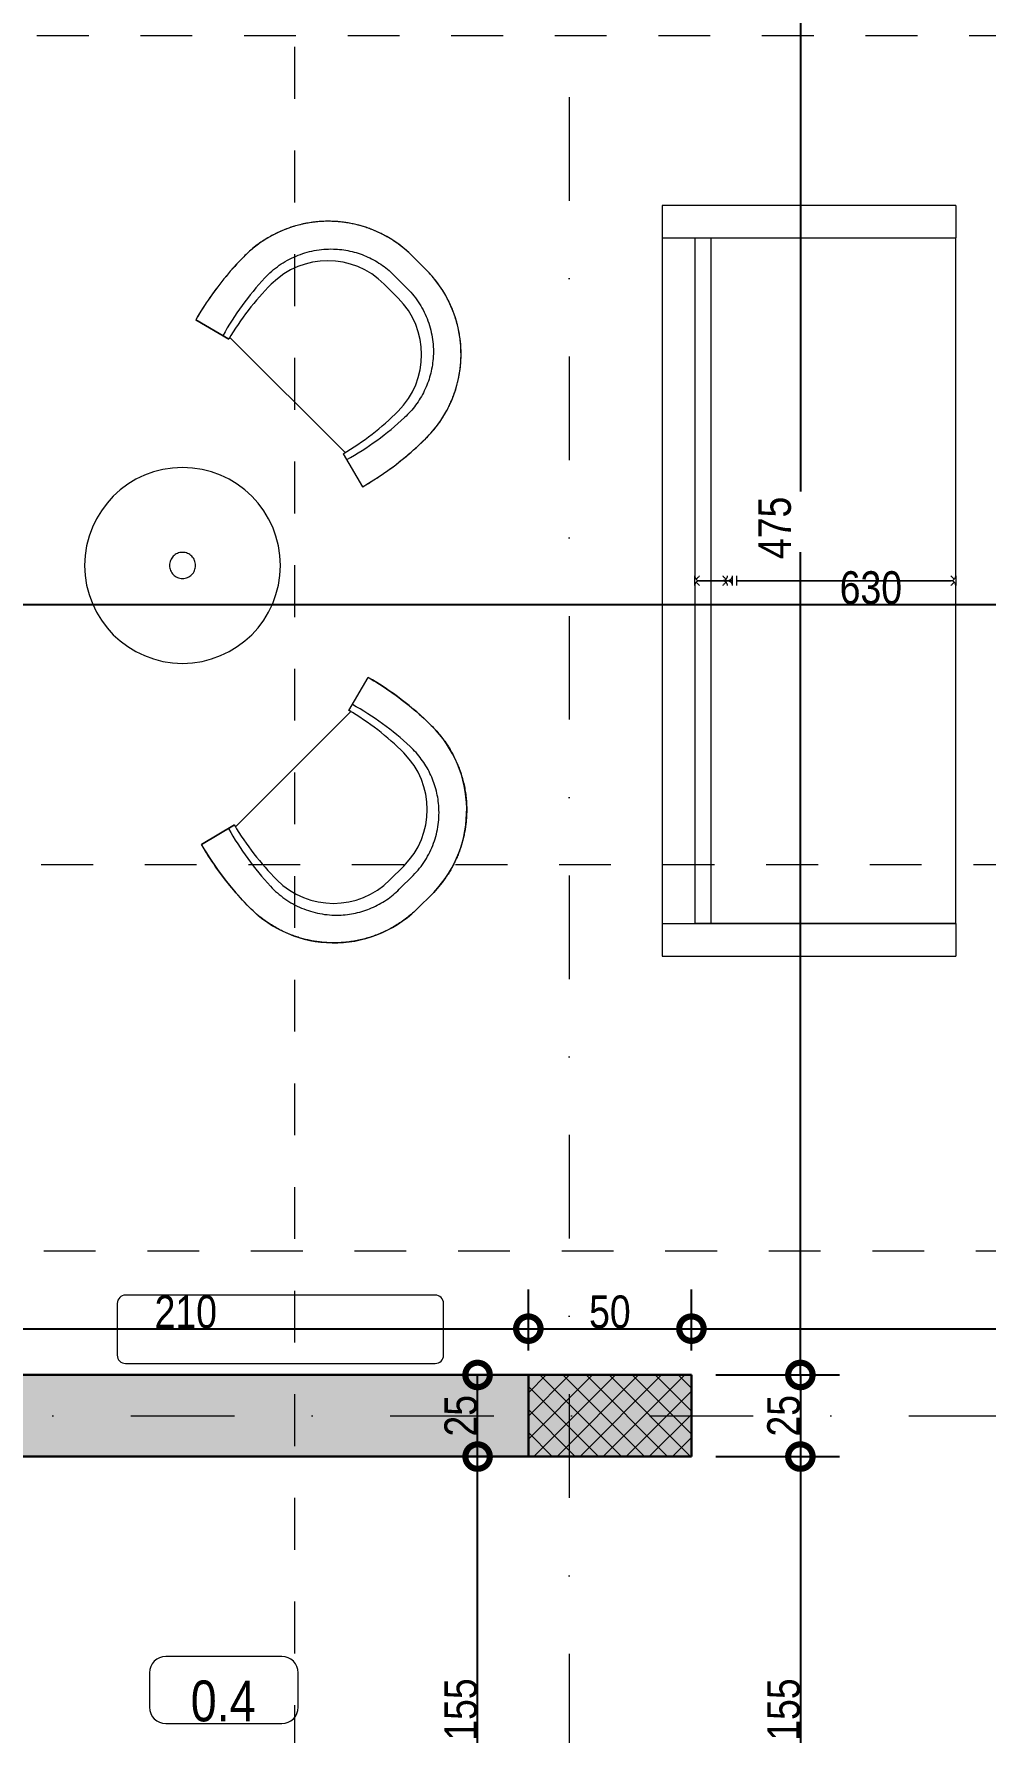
# Model space of a CAD drawing. Header units: centimetres. Extents: x 0 to 25250, y 0 to 2250.
# Drawn here: x 962 to 1254, y 840 to 1360 of the extents above; entities that cross this region are included whole.
import ezdxf

# ---------------------------------------------------------------- set-up
doc = ezdxf.new("R2010")
doc.units = ezdxf.units.CM
doc.linetypes.add('17-View-1$0$Dash', pattern=[31.75, 15.875, -15.875])
doc.linetypes.add('17-View-1$0$Dash dot', pattern=[79.375, 31.75, -23.8125, 0, -23.8125])
for name, color, linetype, lineweight in [('A-ANNO-DIMS', 7, 'Continuous', 9), ('A-AREA-IDEN', 7, 'Continuous', 9), ('A-WALL', 7, 'Continuous', 9), ('A-WALL-PATT', 7, 'Continuous', 9), ('G-ANNO-SYMB', 7, 'Continuous', 9), ('I-FURN', 7, 'Continuous', 9), ('M-EQPM', 7, 'Continuous', 9), ('S-COLS', 7, 'Continuous', 9), ('S-GRID', 7, 'Continuous', 9)]:
    doc.layers.add(name, color=color, linetype=linetype, lineweight=lineweight)
doc.styles.add('17-View-1$0$Arial Narrow', font='ARIALN.TTF', dxfattribs={"height": 12.5})
doc.styles.add('17-View-1$0$Arial Narrow_3', font='ARIALN.TTF', dxfattribs={"height": 10})
doc.dimstyles.new('17-View-1$0$TEC_DIM', dxfattribs={"dimscale": 30.48, "dimtxt": 10.23431, "dimasz": 0.492126, "dimexe": 0.393701, "dimexo": 0.246063, "dimgap": 0, "dimtad": 1, "dimdec": 0, "dimzin": 0, "dimdsep": 46, "dimtxsty": '17-View-1$0$Arial Narrow_3', "dimblk1": '17-View-1$0$_DotSmall', "dimblk2": '17-View-1$0$_DotSmall', "dimsah": 1, "dimcen": 0.09, "dimazin": 0, "dimtfac": 1, "dimtdec": 4, "dimtix": 1, "dimtmove": 0, "dimatfit": 3, "dimfxl": 1, "dimtvp": 1, "dimtolj": 1, "dimtzin": 0, "dimarcsym": 2})
doc.dimstyles.new('17-View-1$0$TEC_DIM_2', dxfattribs={"dimscale": 30.48, "dimtxt": 10.23431, "dimasz": 0.492126, "dimexe": 0.393701, "dimexo": 0.246063, "dimgap": 0, "dimtad": 1, "dimdec": 0, "dimzin": 0, "dimdsep": 46, "dimtxsty": '17-View-1$0$Arial Narrow_3', "dimblk1": '17-View-1$0$_DotSmall', "dimblk2": '17-View-1$0$_DotSmall', "dimsah": 1, "dimcen": 0.09, "dimazin": 0, "dimtfac": 1, "dimtdec": 4, "dimtix": 1, "dimtmove": 2, "dimatfit": 3, "dimfxl": 1, "dimtvp": 1, "dimtolj": 1, "dimtzin": 0, "dimarcsym": 2})
doc.dimstyles.new('17-View-1$0$TEC_DIM_3', dxfattribs={"dimscale": 30.48, "dimtxt": 10.23431, "dimasz": 0.492126, "dimexe": 0.393701, "dimexo": 0.246063, "dimgap": 0, "dimtad": 1, "dimdec": 0, "dimzin": 0, "dimdsep": 46, "dimtxsty": '17-View-1$0$Arial Narrow_3', "dimblk1": '17-View-1$0$_DotSmall', "dimblk2": '17-View-1$0$_DotSmall', "dimsah": 1, "dimcen": 0.09, "dimazin": 0, "dimtfac": 1, "dimtdec": 4, "dimtix": 1, "dimtmove": 0, "dimatfit": 3, "dimfxl": 1, "dimtvp": 1, "dimtolj": 1, "dimtzin": 0, "dimarcsym": 2})

# ---------------------------------------------------------------- blocks, each defined once
blk = doc.blocks.new('Furniture_Crescent_Armchair - 870x580x380mm-1673152-НИВО 0')
at = {"layer": 'I-FURN'}
for p, q in [((10.77, 12.19), (3.19, 12.19)), ((10.77, 12.19), (3.19, 12.19)), ((3.98, 4.04), (9.98, 4.04)), ((3.98, 0), (9.98, 0)), ((-29.19, -48.57), (-17.83, -45.63)), ((-17.83, -45.63), (-29.19, -48.57)), ((-17.99, -45), (31.95, -45)), ((-17.99, -45), (31.95, -45)), ((31.79, -45.63), (43.16, -48.57)), ((31.79, -45.63), (43.16, -48.57))]:
    blk.add_line(p, q, dxfattribs=at)
for centre, radius, start, end in [((3.98, -24.5), 24.5, 90, 180), ((9.98, -24.5), 24.5, 0, 90), ((63.81, -24.5), 84.33, 180, 194.5088), ((-49.85, -24.5), 84.33, 345.4912, 0), ((63.81, -24.5), 84.33, 194.0697, 194.5088), ((-49.85, -24.5), 84.33, 345.4912, 345.9303)]:
    blk.add_arc(centre, radius, start, end, dxfattribs=at)
for centre, major_axis, ratio, start_param, end_param in [((4.1, -24.12), (36.52, 0), 0.994522, 1.595679, 3.152055), ((9.86, -24.12), (36.52, 0), 0.994523, 6.272723, 7.829099), ((64.84, -23.79), (97.28, 0), 0.994518, 3.148882, 3.400529), ((68.87, -21.22), (92.21, 0), 0.994522, 3.177364, 3.416955), ((-54.9, -21.22), (92.21, 0), 0.994522, 6.007823, 6.247413), ((-50.88, -23.79), (97.28, 0), 0.994522, 6.02425, 6.275896)]:
    blk.add_ellipse(centre, major_axis=major_axis, ratio=ratio, start_param=start_param, end_param=end_param, dxfattribs=at)
for points, knots in [([(3.19, 12.19), (2.13, 12.16), (0.02, 12.02), (-2.57, 11.62), (-4.62, 11.16), (-6.15, 10.75), (-7.66, 10.28), (-9.14, 9.74), (-10.59, 9.14), (-12.03, 8.48), (-13.43, 7.75), (-14.8, 6.97), (-16.13, 6.13), (-17.43, 5.23), (-18.69, 4.28), (-20, 3.19), (-21.35, 1.95), (-22.73, 0.54), (-24.04, -0.93), (-25.25, -2.47), (-26.38, -4.09), (-27.43, -5.76), (-28.38, -7.47), (-29.24, -9.24), (-30, -11.06), (-30.65, -12.9), (-31.21, -14.79), (-31.82, -17.34), (-32.32, -20.56), (-32.43, -23.18), (-32.42, -24.5)], [0, 0, 0, 0, 0.055556, 0.111111, 0.138889, 0.166667, 0.194444, 0.222222, 0.25, 0.277778, 0.305556, 0.333333, 0.361111, 0.388889, 0.416667, 0.444444, 0.479167, 0.513889, 0.548611, 0.583333, 0.618056, 0.652778, 0.6875, 0.722222, 0.756944, 0.791667, 0.826389, 0.861111, 0.930556, 1, 1, 1, 1]), ([(46.38, -24.5), (46.39, -23.44), (46.32, -21.34), (46.01, -18.76), (45.63, -16.7), (45.27, -15.17), (44.85, -13.65), (44.36, -12.16), (43.81, -10.69), (43.19, -9.24), (42.51, -7.82), (41.78, -6.44), (40.98, -5.09), (40.12, -3.76), (39.21, -2.48), (38.16, -1.14), (36.96, 0.25), (35.6, 1.68), (34.16, 3.02), (32.65, 4.28), (31.07, 5.47), (29.43, 6.57), (27.75, 7.57), (25.99, 8.48), (24.19, 9.31), (22.37, 10.02), (20.49, 10.65), (17.94, 11.34), (14.73, 11.95), (12.1, 12.15), (10.77, 12.19)], [0, 0, 0, 0, 0.055556, 0.111111, 0.138889, 0.166667, 0.194444, 0.222222, 0.25, 0.277778, 0.305556, 0.333333, 0.361111, 0.388889, 0.416667, 0.444444, 0.479167, 0.513889, 0.548611, 0.583333, 0.618056, 0.652778, 0.6875, 0.722222, 0.756944, 0.791667, 0.826389, 0.861111, 0.930556, 1, 1, 1, 1]), ([(-23.29, -24.5), (-23.32, -23.52), (-23.29, -21.57), (-22.81, -17.69), (-21.45, -12.97), (-18.66, -7.77), (-15, -3.46), (-10.74, -0.12), (-6.14, 2.25), (-2, 3.47), (1.4, 3.96), (3.12, 4.04), (3.98, 4.04)], [0, 0, 0, 0, 0.066667, 0.133333, 0.266667, 0.4, 0.533333, 0.65, 0.766667, 0.883333, 0.941667, 1, 1, 1, 1]), ([(9.98, 4.04), (10.97, 4.04), (12.92, 3.93), (16.81, 3.29), (21.48, 1.71), (26.55, -1.35), (30.66, -5.25), (33.76, -9.67), (35.89, -14.37), (36.91, -18.53), (37.26, -21.94), (37.28, -23.64), (37.25, -24.5)], [0, 0, 0, 0, 0.066667, 0.133333, 0.266667, 0.4, 0.533333, 0.65, 0.766667, 0.883333, 0.941667, 1, 1, 1, 1])]:
    blk.add_open_spline(points, degree=3, knots=knots, dxfattribs=at)
for points in [[(-32.43, -24.5), (-32.41, -27.21), (-32.15, -32.61), (-31.06, -40.67), (-29.89, -45.95), (-29.19, -48.57)], [(43.16, -48.57), (43.85, -45.95), (45.02, -40.67), (46.11, -32.61), (46.38, -27.21), (46.4, -24.5)]]:
    blk.add_open_spline(points, degree=3, dxfattribs=at)
blk = doc.blocks.new('Furniture_Crescent_Armchair - 870x580x380mm-1824840-НИВО 0')
at = {"layer": 'I-FURN'}
for p, q in [((-29.19, 48.57), (-17.83, 45.63)), ((-17.83, 45.63), (-29.19, 48.57)), ((31.79, 45.63), (43.16, 48.57)), ((31.79, 45.63), (43.16, 48.57)), ((-17.99, 45), (31.95, 45)), ((-17.99, 45), (31.95, 45)), ((3.98, 0), (9.98, 0)), ((3.98, -4.04), (9.98, -4.04)), ((10.77, -12.19), (3.19, -12.19)), ((10.77, -12.19), (3.19, -12.19))]:
    blk.add_line(p, q, dxfattribs=at)
for centre, radius, start, end in [((63.81, 24.5), 84.33, 165.4912, 180), ((63.81, 24.5), 84.33, 165.4912, 165.9303), ((-49.85, 24.5), 84.33, 14.0697, 14.5088), ((-49.85, 24.5), 84.33, 360, 14.5088), ((3.98, 24.5), 24.5, 180, 270), ((9.98, 24.5), 24.5, 270, 360)]:
    blk.add_arc(centre, radius, start, end, dxfattribs=at)
for centre, major_axis, ratio, start_param, end_param in [((64.84, 23.79), (97.28, 0), 0.994518, 2.882656, 3.134304), ((-50.88, 23.79), (97.28, 0), 0.994522, 0.007289, 0.258935), ((68.87, 21.22), (92.21, 0), 0.994522, 2.86623, 3.105821), ((-54.9, 21.22), (92.21, 0), 0.994522, 0.035772, 0.275363), ((4.1, 24.12), (36.52, 0), 0.994522, 3.13113, 4.687507), ((9.86, 24.12), (36.52, 0), 0.994523, 4.737272, 6.293648)]:
    blk.add_ellipse(centre, major_axis=major_axis, ratio=ratio, start_param=start_param, end_param=end_param, dxfattribs=at)
for points in [[(-32.43, 24.5), (-32.41, 27.21), (-32.15, 32.61), (-31.06, 40.67), (-29.89, 45.95), (-29.19, 48.57)], [(43.16, 48.57), (43.85, 45.95), (45.02, 40.67), (46.11, 32.61), (46.38, 27.21), (46.4, 24.5)]]:
    blk.add_open_spline(points, degree=3, dxfattribs=at)
for points, knots in [([(3.19, -12.19), (1.86, -12.15), (-0.77, -11.95), (-3.98, -11.34), (-6.53, -10.65), (-8.41, -10.02), (-10.23, -9.31), (-12.03, -8.48), (-13.78, -7.57), (-15.47, -6.57), (-17.11, -5.47), (-18.69, -4.28), (-20.2, -3.02), (-21.63, -1.68), (-23, -0.25), (-24.2, 1.14), (-25.24, 2.48), (-26.16, 3.76), (-27.02, 5.09), (-27.81, 6.44), (-28.55, 7.82), (-29.23, 9.24), (-29.85, 10.69), (-30.4, 12.16), (-30.88, 13.65), (-31.31, 15.17), (-31.66, 16.7), (-32.05, 18.76), (-32.36, 21.34), (-32.43, 23.44), (-32.42, 24.5)], [-1, -1, -1, -1, -0.930556, -0.861111, -0.826389, -0.791667, -0.756944, -0.722222, -0.6875, -0.652778, -0.618056, -0.583333, -0.548611, -0.513889, -0.479167, -0.444444, -0.416667, -0.388889, -0.361111, -0.333333, -0.305556, -0.277778, -0.25, -0.222222, -0.194444, -0.166667, -0.138889, -0.111111, -0.055556, 0, 0, 0, 0]), ([(-23.29, 24.5), (-23.32, 23.52), (-23.29, 21.57), (-22.81, 17.69), (-21.45, 12.97), (-18.66, 7.77), (-15, 3.46), (-10.74, 0.12), (-6.14, -2.25), (-2, -3.47), (1.4, -3.96), (3.12, -4.04), (3.98, -4.04)], [0, 0, 0, 0, 0.066667, 0.133333, 0.266667, 0.4, 0.533333, 0.65, 0.766667, 0.883333, 0.941667, 1, 1, 1, 1]), ([(9.98, -4.04), (10.97, -4.04), (12.92, -3.93), (16.81, -3.29), (21.48, -1.71), (26.55, 1.35), (30.66, 5.25), (33.76, 9.67), (35.89, 14.37), (36.91, 18.53), (37.26, 21.94), (37.28, 23.64), (37.25, 24.5)], [0, 0, 0, 0, 0.066667, 0.133333, 0.266667, 0.4, 0.533333, 0.65, 0.766667, 0.883333, 0.941667, 1, 1, 1, 1]), ([(46.38, 24.5), (46.39, 23.18), (46.28, 20.56), (45.78, 17.34), (45.18, 14.79), (44.62, 12.9), (43.96, 11.06), (43.2, 9.24), (42.34, 7.47), (41.39, 5.76), (40.35, 4.09), (39.21, 2.47), (38, 0.93), (36.7, -0.54), (35.31, -1.95), (33.96, -3.19), (32.65, -4.28), (31.39, -5.23), (30.09, -6.13), (28.76, -6.97), (27.4, -7.75), (25.99, -8.48), (24.56, -9.14), (23.1, -9.74), (21.62, -10.28), (20.11, -10.75), (18.58, -11.16), (16.53, -11.62), (13.94, -12.02), (11.84, -12.16), (10.77, -12.19)], [-1, -1, -1, -1, -0.930556, -0.861111, -0.826389, -0.791667, -0.756944, -0.722222, -0.6875, -0.652778, -0.618056, -0.583333, -0.548611, -0.513889, -0.479167, -0.444444, -0.416667, -0.388889, -0.361111, -0.333333, -0.305556, -0.277778, -0.25, -0.222222, -0.194444, -0.166667, -0.138889, -0.111111, -0.055556, 0, 0, 0, 0])]:
    blk.add_open_spline(points, degree=3, knots=knots, dxfattribs=at)
blk = doc.blocks.new('Furniture_Table_Cafe - Furniture_Table_Cafe-1825741-НИВО 0')
at = {"layer": 'I-FURN'}
for start, end in [(360, 180), (0, 180), (180, 360), (180, 360)]:
    blk.add_arc((0, 0), 30, start, end, dxfattribs=at)
at = {"layer": 'I-FURN', "linetype": '17-View-1$0$Dash'}
for start, end in [(0, 180), (180, 0)]:
    blk.add_arc((0, 0), 4, start, end, dxfattribs=at)
blk = doc.blocks.new('Sofa-08 - 1400 x 801-2251257-НИВО 0')
at = {"layer": 'I-FURN'}
for p, q in [((115, 45), (-115, 45)), ((-115, 45), (-115, -45)), ((-105, 45), (-105, -45)), ((105, 45), (105, -45)), ((115, -45), (115, 45)), ((-1.5, 35), (-105, 35)), ((-105, 33.5), (-105, 35)), ((-105, 26.44), (-105, 33.5)), ((-1.5, 35), (1.5, 35)), ((0, 26.44), (0, 33.5)), ((0, 33.5), (0, 26.44)), ((0, 26.44), (0, 33.5)), ((105, 35), (1.5, 35)), ((105, 35), (105, 33.5)), ((105, 33.5), (105, 26.44)), ((-105, 30), (-1.5, 30)), ((-105, 24.94), (-105, 26.44)), ((-1.5, 30), (1.5, 30)), ((0, 24.94), (0, 26.44)), ((0, 26.44), (0, 24.94)), ((0, 24.94), (0, 26.44)), ((1.5, 30), (105, 30)), ((105, 26.44), (105, 24.94)), ((-105, 24.59), (-105, 24.94)), ((-105, -45), (-105, 24.59)), ((1.5, 23.56), (-1.5, 23.56)), ((-1.5, 22.06), (1.5, 22.06)), ((0, 23.56), (0, 24.94)), ((0, 24.94), (0, 23.56)), ((0, 23.56), (0, 24.94)), ((0, -43.5), (0, 22.06)), ((0, 22.06), (0, -43.5)), ((0, -43.5), (0, 22.06)), ((105, 24.94), (105, 24.59)), ((105, 24.59), (105, -45)), ((-105, -45), (-115, -45)), ((-105, -45), (-1.5, -45)), ((1.5, -45), (-1.5, -45)), ((1.5, -45), (105, -45)), ((115, -45), (105, -45))]:
    blk.add_line(p, q, dxfattribs=at)
for centre, start, end in [((-1.5, 33.5), 60, 62.6017), ((1.5, 33.5), 117.3983, 120)]:
    blk.add_arc(centre, 1.5, start, end, dxfattribs=at)
for points, knots in [([(-0.44, 34.56), (-0.52, 34.64), (-0.64, 34.74), (-0.81, 34.84), (-0.99, 34.92), (-1.22, 34.98), (-1.41, 35), (-1.5, 35)], [0, 0, 0, 0, 0.25, 0.375, 0.5, 0.75, 1, 1, 1, 1]), ([(-1.5, 33.5), (-1.41, 33.59), (-1.22, 33.78), (-0.99, 34.01), (-0.81, 34.19), (-0.64, 34.36), (-0.52, 34.48), (-0.44, 34.56)], [0, 0, 0, 0, 0.25, 0.5, 0.625, 0.75, 1, 1, 1, 1]), ([(1.5, 35), (1.41, 35), (1.22, 34.98), (0.99, 34.92), (0.81, 34.84), (0.64, 34.74), (0.52, 34.64), (0.44, 34.56)], [0, 0, 0, 0, 0.25, 0.5, 0.625, 0.75, 1, 1, 1, 1]), ([(0.44, 34.56), (0.52, 34.48), (0.64, 34.36), (0.81, 34.19), (0.99, 34.01), (1.22, 33.78), (1.41, 33.59), (1.5, 33.5)], [0, 0, 0, 0, 0.25, 0.375, 0.5, 0.75, 1, 1, 1, 1]), ([(0, 24.94), (0, 24.81), (-0.03, 24.63), (-0.11, 24.39), (-0.18, 24.25), (-0.25, 24.14), (-0.33, 24.04), (-0.41, 23.94), (-0.51, 23.86), (-0.61, 23.78), (-0.75, 23.69), (-0.92, 23.61), (-1.04, 23.57), (-1.09, 23.55)], [0, 0, 0, 0, 0.1666667, 0.25, 0.3333333, 0.375, 0.4166667, 0.5, 0.5416667, 0.5833333, 0.6666667, 0.75, 0.8243999, 0.8243999, 0.8243999, 0.8243999]), ([(1.09, 23.56), (1.03, 23.57), (0.92, 23.61), (0.75, 23.69), (0.61, 23.78), (0.51, 23.86), (0.41, 23.94), (0.31, 24.06), (0.22, 24.19), (0.15, 24.3), (0.1, 24.42), (0.03, 24.63), (0, 24.81), (0, 24.94)], [0.177114, 0.177114, 0.177114, 0.177114, 0.25, 0.3333333, 0.4166667, 0.4583333, 0.5, 0.5833333, 0.6666667, 0.7083333, 0.75, 0.8333333, 1, 1, 1, 1]), ([(-0.44, -44.56), (-0.52, -44.48), (-0.64, -44.36), (-0.81, -44.19), (-0.99, -44.01), (-1.22, -43.78), (-1.41, -43.59), (-1.5, -43.5)], [0, 0, 0, 0, 0.25, 0.375, 0.5, 0.75, 1, 1, 1, 1]), ([(-1.5, -45), (-1.41, -45), (-1.22, -44.98), (-0.99, -44.92), (-0.81, -44.84), (-0.64, -44.74), (-0.52, -44.64), (-0.44, -44.56)], [0, 0, 0, 0, 0.25, 0.5, 0.625, 0.75, 1, 1, 1, 1]), ([(1.5, -43.5), (1.41, -43.59), (1.22, -43.78), (0.99, -44.01), (0.81, -44.19), (0.64, -44.36), (0.52, -44.48), (0.44, -44.56)], [0, 0, 0, 0, 0.25, 0.5, 0.625, 0.75, 1, 1, 1, 1]), ([(0.44, -44.56), (0.52, -44.64), (0.64, -44.74), (0.81, -44.84), (0.99, -44.92), (1.22, -44.98), (1.41, -45), (1.5, -45)], [0, 0, 0, 0, 0.25, 0.375, 0.5, 0.75, 1, 1, 1, 1])]:
    blk.add_open_spline(points, degree=3, knots=knots, dxfattribs=at)
for points in [[(0, 33.5), (0, 33.63), (-0.03, 33.89), (-0.19, 34.26), (-0.35, 34.47), (-0.44, 34.56)], [(0.44, 34.56), (0.35, 34.47), (0.19, 34.26), (0.03, 33.89), (0, 33.63), (0, 33.5)], [(-0.46, 25.4), (-0.54, 25.48), (-0.7, 25.64), (-0.96, 25.9), (-1.23, 26.17), (-1.41, 26.35), (-1.5, 26.44)], [(0, 26.44), (0, 26.34), (-0.02, 26.15), (-0.11, 25.87), (-0.26, 25.62), (-0.39, 25.47), (-0.46, 25.4)], [(0.46, 25.4), (0.39, 25.47), (0.26, 25.62), (0.11, 25.87), (0.02, 26.15), (0, 26.34), (0, 26.44)], [(1.5, 26.44), (1.41, 26.35), (1.23, 26.17), (0.96, 25.9), (0.7, 25.64), (0.54, 25.48), (0.46, 25.4)], [(-1.5, 24.94), (-1.41, 24.95), (-1.23, 24.97), (-0.96, 25.06), (-0.7, 25.2), (-0.54, 25.33), (-0.46, 25.4)], [(0.46, 25.4), (0.54, 25.33), (0.7, 25.2), (0.96, 25.06), (1.23, 24.97), (1.41, 24.95), (1.5, 24.94)], [(-0.44, -44.56), (-0.37, -44.49), (-0.24, -44.34), (-0.11, -44.08), (-0.02, -43.8), (0, -43.6), (0, -43.5)], [(-0.35, -44.47), (-0.37, -44.49), (-0.39, -44.51), (-0.41, -44.53)], [(-0.17, -44.19), (-0.18, -44.21), (-0.19, -44.23), (-0.2, -44.25)], [(-0.05, -43.9), (-0.06, -43.92), (-0.07, -43.94), (-0.07, -43.96)], [(0, -43.5), (0, -43.6), (0.02, -43.8), (0.11, -44.08), (0.24, -44.34), (0.37, -44.49), (0.44, -44.56)], [(0.07, -43.96), (0.07, -43.94), (0.06, -43.92), (0.05, -43.9)], [(0.2, -44.25), (0.19, -44.23), (0.18, -44.21), (0.17, -44.19)], [(0.41, -44.53), (0.39, -44.51), (0.37, -44.49), (0.35, -44.47)]]:
    blk.add_open_spline(points, degree=3, dxfattribs=at)
blk = doc.blocks.new('Heat_Pump-Floor_Unit-VRV_IV-Daikin-FXLQ_MVJU - ERROR_LOAD Type Catalog-2382949-НИВО 0')
at = {"layer": 'M-EQPM'}
for p, q in [((47.46625, 10.4775), (-47.46625, 10.4775)), ((-50.00625, 7.9375), (-50.00625, -7.9375)), ((50.00625, -7.9375), (50.00625, 7.9375)), ((-47.46625, -10.4775), (47.46625, -10.4775))]:
    blk.add_line(p, q, dxfattribs=at)
for centre, start, end in [((-47.46625, 7.9375), 90, 180), ((47.46625, 7.9375), 360, 90), ((-47.46625, -7.9375), 180, 270), ((47.46625, -7.9375), 270, 360)]:
    blk.add_arc(centre, 2.54, start, end, dxfattribs=at)
blk = doc.blocks.new('TEC_ROOM_TAG - TEC_ROOM_TAG-32046-НИВО 0')
at = {"layer": 'A-AREA-IDEN'}
for p, q in [((0.372, 0.197), (-0.339, 0.197)), ((-0.439, 0.097), (-0.439, -0.114)), ((0.472, -0.114), (0.472, 0.097)), ((-0.339, -0.214), (0.372, -0.214))]:
    blk.add_line(p, q, dxfattribs=at)
for centre, start, end in [((-0.339, 0.097), 90, 180), ((0.372, 0.097), 360, 90), ((-0.339, -0.114), 180, 270), ((0.372, -0.114), 270, 360)]:
    blk.add_arc(centre, 0.1, start, end, dxfattribs=at)
blk = doc.blocks.new('17-View-1$0$_DotSmall')
at = {"color": 0, "linetype": 'ByBlock', "const_width": 0.5}
blk.add_lwpolyline([(-0.0625, 0, 1), (0.0625, 0, 1)], format="xyb", close=True, dxfattribs=at)
blk = doc.blocks.new('*D2360')
at = {"layer": 'A-ANNO-DIMS', "color": 0, "lineweight": -2, "transparency": 16777216}
for p, q in [((1993.97, 901.4), (1993.97, 279.71)), ((398.97, 406.4), (398.97, 279.71)), ((398.97, 291.71), (1993.97, 291.71))]:
    blk.add_line(p, q, dxfattribs=at)
at = {"layer": 'A-ANNO-DIMS', "color": 0, "lineweight": -2, "transparency": 16777216, "xscale": 15, "yscale": 15, "zscale": 15, "rotation": 180}
blk.add_blockref('17-View-1$0$_DotSmall', (398.97, 291.71), dxfattribs=at)
at = {"layer": 'A-ANNO-DIMS', "color": 0, "lineweight": -2, "transparency": 16777216, "xscale": 15, "yscale": 15, "zscale": 15}
blk.add_blockref('17-View-1$0$_DotSmall', (1993.97, 291.71), dxfattribs=at)
at = {"layer": 'A-ANNO-DIMS', "color": 0, "transparency": 16777216, "insert": (1196.47, 296.81), "char_height": 10, "width": 30.4105, "attachment_point": 5, "style": '17-View-1$0$Arial Narrow_3'}
blk.add_mtext('\\A1;1595', dxfattribs=at)
blk = doc.blocks.new('*D2540')
at = {"layer": 'A-ANNO-DIMS', "color": 0, "lineweight": -2, "transparency": 16777216}
for p, q in [((1161.47, 1423.9), (1209.36, 1423.9)), ((1197.36, 1423.9), (1197.36, 1219.51)), ((1197.36, 948.9), (1197.36, 1201)), ((1171.47, 948.9), (1209.36, 948.9))]:
    blk.add_line(p, q, dxfattribs=at)
at = {"layer": 'A-ANNO-DIMS', "color": 0, "lineweight": -2, "transparency": 16777216, "xscale": 15, "yscale": 15, "zscale": 15}
for p, rotation in [((1197.36, 1423.9), 90), ((1197.36, 948.9), 270)]:
    blk.add_blockref('17-View-1$0$_DotSmall', p, dxfattribs=dict(at, rotation=rotation))
at = {"layer": 'A-ANNO-DIMS', "color": 0, "transparency": 16777216, "insert": (1184.44, 1198.85), "char_height": 10, "width": 22.8079, "attachment_point": 1, "rotation": 90, "line_spacing_factor": 0.974696, "style": '17-View-1$0$Arial Narrow_3'}
blk.add_mtext('\\A1;475', dxfattribs=at)
blk = doc.blocks.new('*D2541')
at = {"layer": 'A-ANNO-DIMS', "color": 0, "lineweight": -2, "transparency": 16777216}
for p, q in [((1171.47, 948.9), (1209.36, 948.9)), ((1197.36, 948.9), (1197.36, 923.9)), ((1171.47, 923.9), (1209.36, 923.9))]:
    blk.add_line(p, q, dxfattribs=at)
at = {"layer": 'A-ANNO-DIMS', "color": 0, "lineweight": -2, "transparency": 16777216, "xscale": 15, "yscale": 15, "zscale": 15}
for p, rotation in [((1197.36, 948.9), 90), ((1197.36, 923.9), 270)]:
    blk.add_blockref('17-View-1$0$_DotSmall', p, dxfattribs=dict(at, rotation=rotation))
at = {"layer": 'A-ANNO-DIMS', "color": 0, "transparency": 16777216, "insert": (1192.26, 936.4), "char_height": 10, "width": 15.2053, "attachment_point": 5, "rotation": 90, "style": '17-View-1$0$Arial Narrow_3'}
blk.add_mtext('\\A1;25', dxfattribs=at)
blk = doc.blocks.new('*D2542')
at = {"layer": 'A-ANNO-DIMS', "color": 0, "lineweight": -2, "transparency": 16777216}
for p, q in [((1171.47, 923.9), (1209.36, 923.9)), ((1197.36, 923.9), (1197.36, 768.9)), ((1146.47, 768.9), (1209.36, 768.9))]:
    blk.add_line(p, q, dxfattribs=at)
at = {"layer": 'A-ANNO-DIMS', "color": 0, "lineweight": -2, "transparency": 16777216, "xscale": 15, "yscale": 15, "zscale": 15}
for p, rotation in [((1197.36, 923.9), 90), ((1197.36, 768.9), 270)]:
    blk.add_blockref('17-View-1$0$_DotSmall', p, dxfattribs=dict(at, rotation=rotation))
at = {"layer": 'A-ANNO-DIMS', "color": 0, "transparency": 16777216, "insert": (1192.26, 846.4), "char_height": 10, "width": 22.8079, "attachment_point": 5, "rotation": 90, "style": '17-View-1$0$Arial Narrow_3'}
blk.add_mtext('\\A1;155', dxfattribs=at)
blk = doc.blocks.new('*D2581')
at = {"layer": 'A-ANNO-DIMS', "color": 0, "lineweight": -2, "transparency": 16777216}
for p, q in [((903.97, 1184.94), (1533.97, 1184.94)), ((903.97, 1180.09), (903.97, 1172.94)), ((1533.97, 1180.09), (1533.97, 1172.94))]:
    blk.add_line(p, q, dxfattribs=at)
at = {"layer": 'A-ANNO-DIMS', "color": 0, "lineweight": -2, "transparency": 16777216, "xscale": 15, "yscale": 15, "zscale": 15, "rotation": 180}
blk.add_blockref('17-View-1$0$_DotSmall', (903.97, 1184.94), dxfattribs=at)
at = {"layer": 'A-ANNO-DIMS', "color": 0, "lineweight": -2, "transparency": 16777216, "xscale": 15, "yscale": 15, "zscale": 15}
blk.add_blockref('17-View-1$0$_DotSmall', (1533.97, 1184.94), dxfattribs=at)
at = {"layer": 'A-ANNO-DIMS', "color": 0, "transparency": 16777216, "insert": (1218.97, 1190.04), "char_height": 10, "width": 22.8079, "attachment_point": 5, "style": '17-View-1$0$Arial Narrow_3'}
blk.add_mtext('\\A1;630', dxfattribs=at)
blk = doc.blocks.new('*D2591')
at = {"layer": 'A-ANNO-DIMS', "color": 0, "lineweight": -2, "transparency": 16777216}
for p, q in [((1113.97, 956.4), (1113.97, 975.08)), ((903.97, 963.08), (1113.97, 963.08)), ((903.97, 958.23), (903.97, 951.08))]:
    blk.add_line(p, q, dxfattribs=at)
at = {"layer": 'A-ANNO-DIMS', "color": 0, "lineweight": -2, "transparency": 16777216, "xscale": 15, "yscale": 15, "zscale": 15, "rotation": 180}
blk.add_blockref('17-View-1$0$_DotSmall', (903.97, 963.08), dxfattribs=at)
at = {"layer": 'A-ANNO-DIMS', "color": 0, "lineweight": -2, "transparency": 16777216, "xscale": 15, "yscale": 15, "zscale": 15}
blk.add_blockref('17-View-1$0$_DotSmall', (1113.97, 963.08), dxfattribs=at)
at = {"layer": 'A-ANNO-DIMS', "color": 0, "transparency": 16777216, "insert": (1008.97, 968.18), "char_height": 10, "width": 22.8079, "attachment_point": 5, "style": '17-View-1$0$Arial Narrow_3'}
blk.add_mtext('\\A1;210', dxfattribs=at)
blk = doc.blocks.new('*D2592')
at = {"layer": 'A-ANNO-DIMS', "color": 0, "lineweight": -2, "transparency": 16777216}
for p, q in [((1113.97, 956.4), (1113.97, 975.08)), ((1163.97, 956.4), (1163.97, 975.08)), ((1113.97, 963.08), (1163.97, 963.08))]:
    blk.add_line(p, q, dxfattribs=at)
at = {"layer": 'A-ANNO-DIMS', "color": 0, "lineweight": -2, "transparency": 16777216, "xscale": 15, "yscale": 15, "zscale": 15, "rotation": 180}
blk.add_blockref('17-View-1$0$_DotSmall', (1113.97, 963.08), dxfattribs=at)
at = {"layer": 'A-ANNO-DIMS', "color": 0, "lineweight": -2, "transparency": 16777216, "xscale": 15, "yscale": 15, "zscale": 15}
blk.add_blockref('17-View-1$0$_DotSmall', (1163.97, 963.08), dxfattribs=at)
at = {"layer": 'A-ANNO-DIMS', "color": 0, "transparency": 16777216, "insert": (1138.97, 968.18), "char_height": 10, "width": 15.2053, "attachment_point": 5, "style": '17-View-1$0$Arial Narrow_3'}
blk.add_mtext('\\A1;50', dxfattribs=at)
blk = doc.blocks.new('*D2593')
at = {"layer": 'A-ANNO-DIMS', "color": 0, "lineweight": -2, "transparency": 16777216}
for p, q in [((1163.97, 956.4), (1163.97, 975.08)), ((1533.97, 956.4), (1533.97, 975.08)), ((1163.97, 963.08), (1533.97, 963.08))]:
    blk.add_line(p, q, dxfattribs=at)
at = {"layer": 'A-ANNO-DIMS', "color": 0, "lineweight": -2, "transparency": 16777216, "xscale": 15, "yscale": 15, "zscale": 15, "rotation": 180}
blk.add_blockref('17-View-1$0$_DotSmall', (1163.97, 963.08), dxfattribs=at)
at = {"layer": 'A-ANNO-DIMS', "color": 0, "lineweight": -2, "transparency": 16777216, "xscale": 15, "yscale": 15, "zscale": 15}
blk.add_blockref('17-View-1$0$_DotSmall', (1533.97, 963.08), dxfattribs=at)
at = {"layer": 'A-ANNO-DIMS', "color": 0, "transparency": 16777216, "insert": (1348.97, 968.18), "char_height": 10, "width": 22.8079, "attachment_point": 5, "style": '17-View-1$0$Arial Narrow_3'}
blk.add_mtext('\\A1;370', dxfattribs=at)
blk = doc.blocks.new('*D2602')
at = {"layer": 'A-ANNO-DIMS', "color": 0, "lineweight": -2, "transparency": 16777216}
for p, q in [((1106.47, 923.9), (1086.42, 923.9)), ((1098.42, 768.9), (1098.42, 923.9)), ((1106.47, 768.9), (1086.42, 768.9))]:
    blk.add_line(p, q, dxfattribs=at)
at = {"layer": 'A-ANNO-DIMS', "color": 0, "lineweight": -2, "transparency": 16777216, "xscale": 15, "yscale": 15, "zscale": 15}
for p, rotation in [((1098.42, 923.9), 90), ((1098.42, 768.9), 270)]:
    blk.add_blockref('17-View-1$0$_DotSmall', p, dxfattribs=dict(at, rotation=rotation))
at = {"layer": 'A-ANNO-DIMS', "color": 0, "transparency": 16777216, "insert": (1093.32, 846.4), "char_height": 10, "width": 22.8079, "attachment_point": 5, "rotation": 90, "style": '17-View-1$0$Arial Narrow_3'}
blk.add_mtext('\\A1;155', dxfattribs=at)
blk = doc.blocks.new('*D2603')
at = {"layer": 'A-ANNO-DIMS', "color": 0, "lineweight": -2, "transparency": 16777216}
for p, q in [((1106.47, 948.9), (1086.42, 948.9)), ((1098.42, 923.9), (1098.42, 948.9)), ((1106.47, 923.9), (1086.42, 923.9))]:
    blk.add_line(p, q, dxfattribs=at)
at = {"layer": 'A-ANNO-DIMS', "color": 0, "lineweight": -2, "transparency": 16777216, "xscale": 15, "yscale": 15, "zscale": 15}
for p, rotation in [((1098.42, 948.9), 90), ((1098.42, 923.9), 270)]:
    blk.add_blockref('17-View-1$0$_DotSmall', p, dxfattribs=dict(at, rotation=rotation))
at = {"layer": 'A-ANNO-DIMS', "color": 0, "transparency": 16777216, "insert": (1093.32, 936.4), "char_height": 10, "width": 15.2053, "attachment_point": 5, "rotation": 90, "style": '17-View-1$0$Arial Narrow_3'}
blk.add_mtext('\\A1;25', dxfattribs=at)

msp = doc.modelspace()

# ---------------------------------------------------------------- hatches: boundary and pattern name
at = {"layer": 'A-WALL-PATT', "true_color": 0x808080}
msp.add_hatch(color=8, dxfattribs=at).paths.add_polyline_path([(1163.97, 923.9), (1163.97, 948.9), (903.97, 948.9), (903.97, 923.9), (1035.43, 923.9)])
at = {"layer": 'S-COLS'}
h = msp.add_hatch(dxfattribs=at)
h.set_pattern_fill('FP1_5', color=256, style=0, pattern_type=2)
h.set_pattern_definition([(45, (-1006133.902, 862055.479), (-3.535533906, 3.535533906), []), (135, (-1006133.902, 862055.479), (-3.535533906, -3.535533906), [])])
h.paths.add_polyline_path([(1163.97, 923.9), (1163.97, 948.9), (1113.97, 948.9), (1113.97, 923.9)])

# ---------------------------------------------------------------- linework, layer by layer
at = {"layer": 'A-WALL', "lineweight": 30}
for p, q in [((1163.97, 948.9), (903.97, 948.9)), ((1163.97, 923.9), (1163.97, 948.9)), ((903.97, 923.9), (1163.97, 923.9))]:
    msp.add_line(p, q, dxfattribs=at)
at = {"layer": 'G-ANNO-SYMB', "linetype": '17-View-1$0$Dash', "lineweight": 18}
for p, q in [((1042.26, 1958.97), (1042.26, 221.56)), ((137.84, 1359.25), (2173.39, 1359.25)), ((139.16, 1105.25), (2185.66, 1105.25)), ((139.94, 986.94), (2189.4, 986.94))]:
    msp.add_line(p, q, dxfattribs=at)
at = {"layer": 'S-COLS', "lineweight": 30}
for p, q in [((1163.97, 948.9), (1113.97, 948.9)), ((1113.97, 948.9), (1113.97, 923.9)), ((1163.97, 923.9), (1163.97, 948.9)), ((1113.97, 923.9), (1163.97, 923.9))]:
    msp.add_line(p, q, dxfattribs=at)
at = {"layer": 'S-GRID', "color": 1, "linetype": '17-View-1$0$Dash dot', "lineweight": 18, "true_color": 0xff0000}
for p, q in [((1126.47, 1817.2), (1126.47, 359.56)), ((276.88, 936.4), (2035.81, 936.4))]:
    msp.add_line(p, q, dxfattribs=at)

# ---------------------------------------------------------------- block references
at = {"layer": 'A-AREA-IDEN', "xscale": 49.99999999999998, "yscale": 49.99999999999998, "zscale": 49.99999999999998}
msp.add_blockref('TEC_ROOM_TAG - TEC_ROOM_TAG-32046-НИВО 0', (1019.81, 852.8), dxfattribs=at)
at = {"layer": 'I-FURN'}
for name, p, rotation in [('Furniture_Crescent_Armchair - 870x580x380mm-1673152-НИВО 0', (1067.01, 1285.86), 315.0000000000011), ('Sofa-08 - 1400 x 801-2251257-НИВО 0', (1199.97, 1192.21), 89.99999999999093), ('Furniture_Crescent_Armchair - 870x580x380mm-1824840-НИВО 0', (1068.74, 1097.74), 44.99999999999853)]:
    msp.add_blockref(name, p, dxfattribs=dict(at, rotation=rotation))
msp.add_blockref('Furniture_Table_Cafe - Furniture_Table_Cafe-1825741-НИВО 0', (1007.97, 1196.9), dxfattribs=at)
at = {"layer": 'M-EQPM', "rotation": 180}
msp.add_blockref('Heat_Pump-Floor_Unit-VRV_IV-Daikin-FXLQ_MVJU - ERROR_LOAD Type Catalog-2382949-НИВО 0', (1037.97, 962.9), dxfattribs=at)

# ---------------------------------------------------------------- texts
at = {"layer": 'A-AREA-IDEN', "insert": (1020.43, 848.96), "char_height": 12.5, "width": 20.2, "attachment_point": 5, "line_spacing_factor": 0.949189, "style": '17-View-1$0$Arial Narrow'}
msp.add_mtext('\\pt63.5,127,190.5,254,317.5,381,444.5,508,571.5,635,698.5,762,825.5,889,952.5,1016,1079.5,1143,1206.5,1270,1333.5,1397,1460.5,1524,1587.5,1651,1714.5,1778,1841.5,1905,1968.5,2032;0.4', dxfattribs=at)

# ---------------------------------------------------------------- dimensions: what is measured, and where the dimension line sits
at = {"layer": 'A-ANNO-DIMS'}
dim = msp.add_linear_dim(base=(1197.36, 948.9), p1=(1153.97, 1423.9), p2=(1163.97, 948.9), angle=90, dimstyle='17-View-1$0$TEC_DIM_2', override={"dimpost": '<>', "dimfxl": 475.105251}, dxfattribs=at)
dim.commit()
dim.dimension.update_dxf_attribs({"geometry": '*D2540', "text_midpoint": (1191.1, 1210.25), "dimtype": 160, "text_rotation": 90})
for base, p1, p2, dimstyle, override, picture, middle in [((1533.97, 1184.94), (903.97, 1187.59), (1533.97, 1187.59), '17-View-1$0$TEC_DIM', {"dimpost": '<>', "dimfxl": 630}, '*D2581', (1218.97, 1190.04)), ((1113.97, 963.08), (903.97, 965.73), (1113.97, 948.9), '17-View-1$0$TEC_DIM_3', {"dimpost": '<>', "dimfxl": 210.673628}, '*D2591', (1008.97, 968.18)), ((1163.97, 963.08), (1113.97, 948.9), (1163.97, 948.9), '17-View-1$0$TEC_DIM_3', {"dimpost": '<>', "dimfxl": 50}, '*D2592', (1138.97, 968.18)), ((1533.97, 963.08), (1163.97, 948.9), (1533.97, 948.9), '17-View-1$0$TEC_DIM_3', {"dimpost": '<>', "dimfxl": 370}, '*D2593', (1348.97, 968.18)), ((1993.97, 291.71), (398.97, 413.9), (1993.97, 908.9), '17-View-1$0$TEC_DIM', {"dimpost": '<>', "dimfxl": 1670.04491}, '*D2360', (1196.47, 296.81))]:
    dim = msp.add_linear_dim(base=base, p1=p1, p2=p2, dimstyle=dimstyle, override=override, dxfattribs=at)
    dim.commit()
    dim.dimension.update_dxf_attribs({"geometry": picture, "text_midpoint": middle})
for base, p1, p2, dimstyle, override, picture, middle in [((1098.42, 948.9), (1113.97, 923.9), (1113.97, 948.9), '17-View-1$0$TEC_DIM_3', {"dimpost": '<>', "dimfxl": 25}, '*D2603', (1093.32, 936.4)), ((1197.36, 923.9), (1163.97, 948.9), (1163.97, 923.9), '17-View-1$0$TEC_DIM', {"dimpost": '<>', "dimfxl": 25}, '*D2541', (1192.26, 936.4)), ((1098.42, 923.9), (1113.97, 768.9), (1113.97, 923.9), '17-View-1$0$TEC_DIM_3', {"dimpost": '<>', "dimfxl": 155}, '*D2602', (1093.32, 846.4)), ((1197.36, 768.9), (1163.97, 923.9), (1138.97, 768.9), '17-View-1$0$TEC_DIM', {"dimpost": '<>', "dimfxl": 157.003185}, '*D2542', (1192.26, 846.4))]:
    dim = msp.add_linear_dim(base=base, p1=p1, p2=p2, angle=90, dimstyle=dimstyle, override=override, dxfattribs=at)
    dim.commit()
    dim.dimension.update_dxf_attribs({"geometry": picture, "text_midpoint": middle})

doc.saveas('drawing.dxf')
